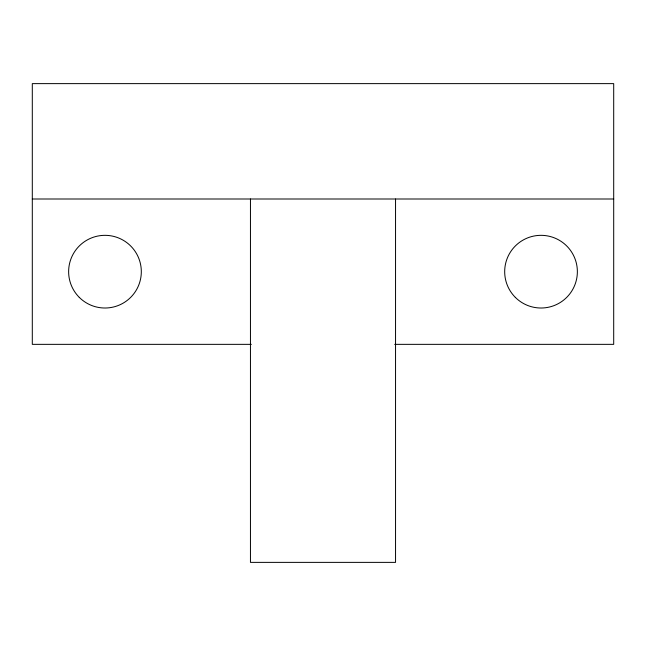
<?xml version="1.0" encoding="UTF-8"?>
<svg xmlns="http://www.w3.org/2000/svg" width="646" height="646" viewBox="0 0 646 646"><rect width="100%" height="100%" fill="white"/><g stroke="black" fill="none" stroke-linecap="round" stroke-linejoin="round"><path stroke-width="0.97" d="M32.3 199L613.7 199M251.334 344.35L32.3 344.35L32.3 83.625L613.7 83.625L613.7 344.35L394.666 344.35M395.546 199L395.546 562.375L250.454 562.375L250.454 199M515.33 297.37A36.337 36.337 0 0 0 576.127 281.075A36.337 36.337 0 0 0 531.618 236.573A36.337 36.337 0 0 0 515.33 297.37M79.28 297.37A36.337 36.337 0 0 0 140.077 281.075A36.337 36.337 0 0 0 95.568 236.573A36.337 36.337 0 0 0 79.28 297.37"/></g></svg>
